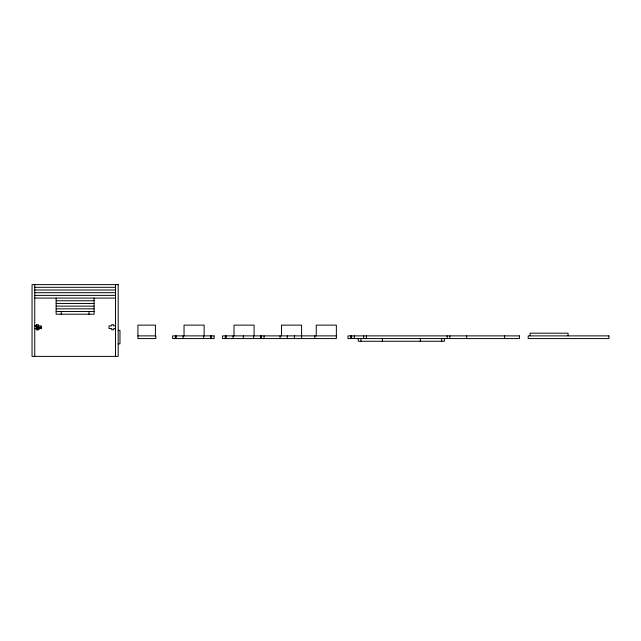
<?xml version="1.0" encoding="UTF-8"?>
<svg xmlns="http://www.w3.org/2000/svg" width="641" height="641" viewBox="0 0 641 641"><rect width="100%" height="100%" fill="white"/><g stroke="black" fill="none" stroke-linecap="round" stroke-linejoin="round"><path stroke-width="0.96" d="M34.742 287.304L115.492 287.304M34.742 289.996L115.492 289.996M34.742 292.689L115.492 292.689M34.742 295.381L115.492 295.381M34.742 298.073L115.492 298.073M56.144 300.765L94.091 300.765M56.144 303.449L94.091 303.449M56.144 306.142L94.091 306.142M56.144 308.834L94.091 308.834M56.144 311.526L94.091 311.526M34.742 325.884L36.537 325.884L36.537 324.715L38.508 324.715L38.508 325.884L41.2 325.884L41.2 328.577L38.508 328.577L38.508 329.738L36.537 329.738L36.537 328.577M115.492 325.884L113.697 325.884L113.697 324.715L111.718 324.715L111.718 325.884L109.026 325.884L109.026 328.577L111.718 328.577L111.718 329.738L113.697 329.738L113.697 328.577L115.492 328.577M36.265 325.973L38.059 325.973L38.059 329.827M36.265 326.421L37.162 326.421L37.162 329.025L36.265 329.025M36.265 326.87L37.162 326.87M37.162 327.182L41.649 327.182M37.162 327.815L41.649 327.815M36.265 328.128L37.162 328.128M34.742 328.577L37.162 328.577M38.957 329.338L37.162 329.338L37.162 329.963M118.184 330.371L119.979 330.371L119.979 343.824L118.184 343.824M137.919 335.884L155.859 335.884L155.859 338.576L137.919 338.576L137.919 325.123L155.41 325.123L155.41 335.884M336.357 335.884L222.571 335.884L222.571 338.576L336.357 338.576L336.357 325.123L316.261 325.123L316.261 335.884M568.062 335.884L568.062 333.192L530.107 333.192L530.107 335.884M504.619 335.884L504.619 338.576M466.672 335.884L466.672 338.576M449.83 335.884L449.83 338.576M447.138 335.884L447.138 338.576M444.397 338.576L444.397 341.268L358.263 341.268L358.263 338.576M441.705 338.576L441.705 341.268M420.304 338.576L420.304 341.268M382.356 338.576L382.356 341.268M366.388 335.884L366.388 338.576M363.695 335.884L363.695 338.576M360.955 338.576L360.955 341.268M354.345 335.884L354.345 338.576M351.653 335.884L351.653 338.576M350.667 335.884L350.667 338.576M314.819 335.884L314.819 338.576M301.607 338.576L301.607 325.123L281.511 325.123L281.511 335.884M294.427 335.884L294.427 338.576M287.248 335.884L287.248 338.576M280.069 335.884L280.069 338.576M264.06 335.884L264.06 338.576M261.312 335.884L261.312 338.576M260.478 335.884L260.478 338.576M254.092 335.884L254.092 325.123L234.005 325.123L234.005 335.884M253.588 335.884L253.588 338.576M243.34 335.884L243.34 338.576M233.044 335.884L233.044 338.576M226.145 335.884L226.145 338.576M225.32 335.884L225.32 338.576M211.354 335.884L211.354 338.576M210.528 335.884L210.528 338.576M204.142 335.884L204.142 325.123L184.047 325.123L184.047 335.884M203.638 335.884L203.638 338.576M183.086 335.884L183.086 338.576M176.195 335.884L176.195 338.576M175.362 335.884L175.362 338.576M115.492 284.612L115.492 356.388M94.091 298.073L94.091 314.218L56.144 314.218L56.144 298.073M89.019 311.526L89.019 314.218M61.207 311.526L61.207 314.218M38.957 327.319L38.957 329.009M36.265 324.707L36.265 329.586M34.742 284.612L34.742 356.388M118.184 284.612L32.05 284.612L32.05 356.388L118.184 356.388L118.184 284.612M214.102 335.884L172.613 335.884L172.613 338.576L214.102 338.576L214.102 335.884M519.41 335.884L347.975 335.884L347.975 338.576L519.41 338.576L519.41 335.884M608.95 335.884L528.2 335.884L528.2 338.576L608.95 338.576L608.95 335.884"/></g></svg>
